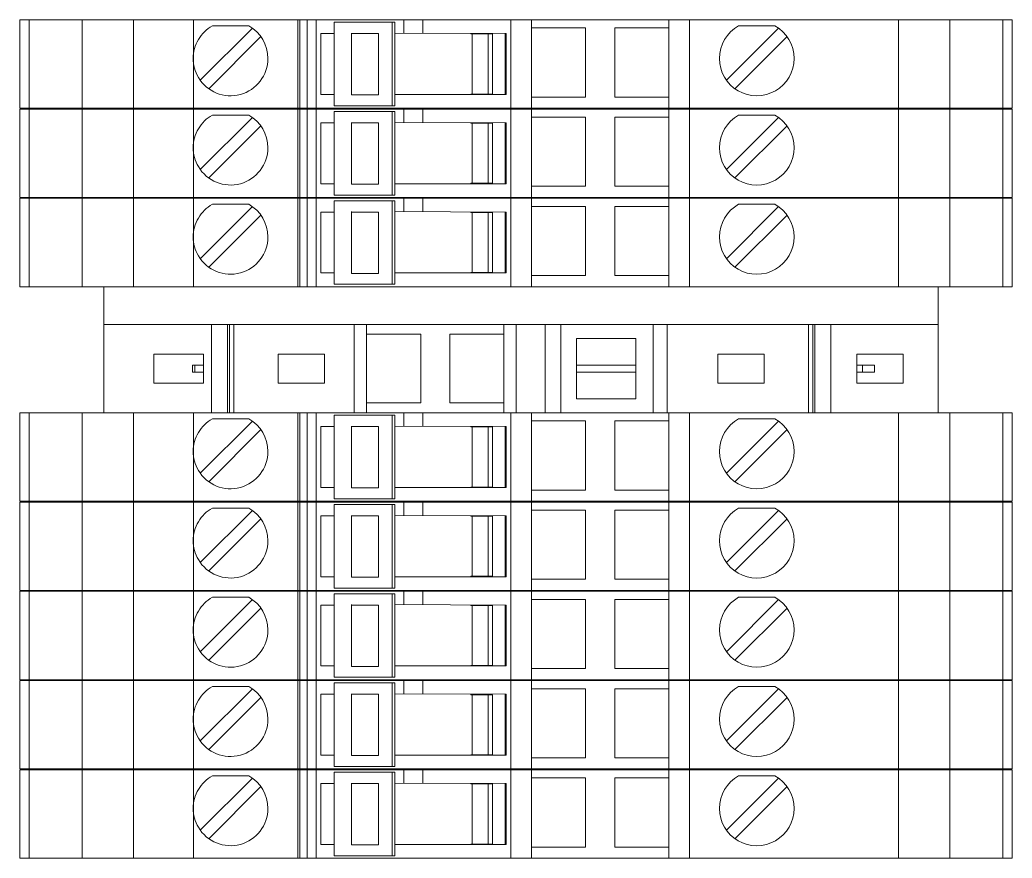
# Model space of a CAD drawing. Header units: millimetres. Extents: x 4962 to 7449, y 754 to 2938.
# Drawn here: x 5661.2 to 5719, y 2240.7 to 2289.5 of the extents above; entities that cross this region are included whole.
import ezdxf

# ---------------------------------------------------------------- set-up
doc = ezdxf.new("R2010")
doc.units = ezdxf.units.MM
doc.layers.add('000-PI-Oprema', color=30, linetype='Continuous', lineweight=5)

msp = doc.modelspace()

# ---------------------------------------------------------------- linework, layer by layer
at = {"color": 0, "linetype": 'ByBlock', "lineweight": 0, "ltscale": 0.25}
msp.add_lwpolyline([(5666.096, 2273.969), (5666.096, 2266.619), (5714.696, 2266.619), (5714.696, 2273.969), (5666.096, 2273.969)], dxfattribs=at)
at = {"layer": '000-PI-Oprema', "color": 0, "linetype": 'ByBlock', "lineweight": 0}
for p, q in [((5661.196, 2284.369), (5661.196, 2289.519)), ((5683.571, 2289.519), (5661.196, 2289.519)), ((5661.744, 2289.519), (5661.744, 2284.369)), ((5664.821, 2284.369), (5664.821, 2289.519)), ((5667.821, 2284.369), (5667.821, 2289.519)), ((5671.321, 2284.369), (5671.321, 2289.519)), ((5677.396, 2284.369), (5677.396, 2289.519)), ((5677.496, 2289.519), (5677.496, 2289.519)), ((5677.496, 2289.519), (5677.496, 2284.369)), ((5677.924, 2289.519), (5677.924, 2284.369)), ((5678.466, 2284.369), (5678.466, 2289.519)), ((5680.146, 2289.519), (5680.146, 2289.519)), ((5683.571, 2289.519), (5683.571, 2289.519)), ((5683.571, 2289.519), (5683.576, 2289.519)), ((5683.571, 2288.742), (5683.571, 2289.519)), ((5683.576, 2289.519), (5684.671, 2289.519)), ((5684.671, 2289.519), (5684.668, 2288.738)), ((5684.671, 2289.519), (5684.671, 2289.519)), ((5689.796, 2289.519), (5684.671, 2289.519)), ((5685.196, 2289.519), (5685.196, 2289.519)), ((5690.996, 2289.519), (5689.796, 2289.519)), ((5689.796, 2289.519), (5689.796, 2284.369)), ((5690.996, 2289.519), (5690.996, 2289.519)), ((5690.996, 2289.519), (5698.996, 2289.519)), ((5690.996, 2289.519), (5690.996, 2284.369)), ((5698.996, 2289.519), (5698.996, 2289.519)), ((5700.196, 2289.519), (5698.996, 2289.519)), ((5698.996, 2284.369), (5698.996, 2289.519)), ((5718.996, 2289.519), (5700.196, 2289.519)), ((5700.196, 2284.369), (5700.196, 2289.519)), ((5712.373, 2284.369), (5712.373, 2289.519)), ((5715.373, 2284.369), (5715.373, 2289.519)), ((5718.449, 2289.519), (5718.449, 2284.369)), ((5718.996, 2284.369), (5718.996, 2289.519)), ((5674.742, 2289.034), (5671.706, 2285.999)), ((5672.413, 2289.169), (5672.413, 2289.169)), ((5674.53, 2289.169), (5672.413, 2289.169)), ((5674.53, 2289.169), (5674.53, 2289.169)), ((5674.742, 2289.034), (5674.742, 2289.034)), ((5682.88, 2289.379), (5679.509, 2289.379)), ((5679.509, 2284.509), (5679.509, 2289.379)), ((5679.509, 2289.379), (5679.509, 2289.379)), ((5683.038, 2289.379), (5682.88, 2289.379)), ((5682.88, 2289.379), (5682.88, 2284.509)), ((5683.038, 2289.379), (5683.038, 2288.694)), ((5690.996, 2289.044), (5690.996, 2289.044)), ((5690.996, 2289.044), (5694.146, 2289.044)), ((5694.146, 2289.044), (5694.146, 2285.019)), ((5694.146, 2289.044), (5694.146, 2289.044)), ((5695.846, 2285.019), (5695.846, 2289.044)), ((5695.846, 2289.044), (5695.846, 2289.044)), ((5695.846, 2289.044), (5698.996, 2289.044)), ((5698.996, 2289.044), (5698.996, 2289.044)), ((5705.392, 2289.034), (5702.356, 2285.999)), ((5703.063, 2289.169), (5705.18, 2289.169)), ((5703.063, 2289.169), (5703.063, 2289.169)), ((5705.18, 2289.169), (5705.18, 2289.169)), ((5672.201, 2285.504), (5675.237, 2288.539)), ((5675.237, 2288.539), (5675.237, 2288.539)), ((5677.396, 2285.969), (5677.396, 2288.569)), ((5677.396, 2288.569), (5677.396, 2288.569)), ((5679.509, 2288.719), (5678.721, 2288.719)), ((5678.721, 2288.719), (5678.721, 2288.719)), ((5678.721, 2285.169), (5678.721, 2288.719)), ((5680.516, 2285.144), (5680.516, 2288.744)), ((5682.083, 2288.719), (5680.516, 2288.719)), ((5682.083, 2288.719), (5682.083, 2285.194)), ((5689.521, 2288.719), (5683.038, 2288.744)), ((5683.038, 2288.694), (5683.038, 2285.194)), ((5687.471, 2288.719), (5687.471, 2288.694)), ((5688.471, 2288.694), (5687.471, 2288.694)), ((5687.535, 2285.194), (5687.535, 2288.694)), ((5688.471, 2285.169), (5688.471, 2288.719)), ((5688.721, 2288.694), (5688.471, 2288.694)), ((5688.721, 2288.694), (5688.721, 2288.694)), ((5688.721, 2285.194), (5688.721, 2288.694)), ((5689.471, 2288.719), (5689.471, 2285.169)), ((5689.521, 2288.719), (5689.521, 2288.719)), ((5689.521, 2285.169), (5689.521, 2288.719)), ((5700.196, 2288.569), (5700.196, 2285.969)), ((5700.196, 2288.569), (5700.196, 2288.569)), ((5702.851, 2285.504), (5705.887, 2288.539)), ((5671.706, 2285.999), (5671.706, 2285.999)), ((5672.201, 2285.504), (5672.201, 2285.504)), ((5677.396, 2285.969), (5677.396, 2285.969)), ((5700.196, 2285.969), (5700.196, 2285.969)), ((5679.509, 2285.169), (5678.721, 2285.169)), ((5678.721, 2285.169), (5678.721, 2285.169)), ((5680.516, 2285.144), (5681.925, 2285.144)), ((5681.925, 2285.144), (5682.083, 2285.144)), ((5682.083, 2285.194), (5682.083, 2285.144)), ((5683.038, 2284.509), (5683.038, 2285.194)), ((5689.521, 2285.169), (5683.038, 2285.169)), ((5688.471, 2285.194), (5687.471, 2285.194)), ((5687.471, 2285.194), (5687.471, 2285.169)), ((5688.721, 2285.194), (5688.471, 2285.194)), ((5688.721, 2285.194), (5688.721, 2285.194)), ((5689.521, 2285.169), (5689.521, 2285.169)), ((5690.996, 2285.019), (5690.996, 2285.019)), ((5694.146, 2285.019), (5690.996, 2285.019)), ((5694.146, 2285.019), (5694.146, 2285.019)), ((5698.996, 2285.019), (5695.846, 2285.019)), ((5695.846, 2285.019), (5695.846, 2285.019)), ((5698.996, 2285.019), (5698.996, 2285.019)), ((5661.196, 2284.369), (5671.596, 2284.369)), ((5661.196, 2279.169), (5661.196, 2284.319)), ((5683.571, 2284.319), (5661.196, 2284.319)), ((5661.744, 2284.319), (5661.744, 2279.169)), ((5664.821, 2279.169), (5664.821, 2284.319)), ((5667.821, 2279.169), (5667.821, 2284.319)), ((5671.321, 2279.169), (5671.321, 2284.319)), ((5689.796, 2284.369), (5671.596, 2284.369)), ((5677.396, 2279.169), (5677.396, 2284.319)), ((5677.496, 2284.369), (5677.496, 2284.369)), ((5677.496, 2284.319), (5677.496, 2284.319)), ((5677.496, 2284.319), (5677.496, 2279.169)), ((5677.924, 2284.319), (5677.924, 2279.169)), ((5678.466, 2279.169), (5678.466, 2284.319)), ((5682.88, 2284.509), (5679.509, 2284.509)), ((5679.509, 2284.509), (5679.509, 2284.509)), ((5680.146, 2284.369), (5680.146, 2284.369)), ((5680.146, 2284.319), (5680.146, 2284.319)), ((5683.038, 2284.509), (5682.88, 2284.509)), ((5683.571, 2284.319), (5683.571, 2284.319)), ((5683.571, 2284.319), (5683.576, 2284.319)), ((5683.571, 2283.542), (5683.571, 2284.319)), ((5683.576, 2284.319), (5684.671, 2284.319)), ((5684.671, 2284.319), (5684.668, 2283.538)), ((5684.671, 2284.319), (5684.671, 2284.319)), ((5689.796, 2284.319), (5684.671, 2284.319)), ((5685.196, 2284.369), (5685.196, 2284.369)), ((5685.196, 2284.319), (5685.196, 2284.319)), ((5690.996, 2284.369), (5689.796, 2284.369)), ((5690.996, 2284.319), (5689.796, 2284.319)), ((5689.796, 2284.319), (5689.796, 2279.169)), ((5690.996, 2284.369), (5698.996, 2284.369)), ((5690.996, 2284.369), (5690.996, 2284.369)), ((5690.996, 2284.319), (5690.996, 2284.319)), ((5690.996, 2284.319), (5698.996, 2284.319)), ((5690.996, 2284.319), (5690.996, 2279.169)), ((5700.196, 2284.369), (5698.996, 2284.369)), ((5698.996, 2284.369), (5698.996, 2284.369)), ((5698.996, 2284.319), (5698.996, 2284.319)), ((5700.196, 2284.319), (5698.996, 2284.319)), ((5698.996, 2279.169), (5698.996, 2284.319)), ((5718.996, 2284.369), (5700.196, 2284.369)), ((5718.996, 2284.319), (5700.196, 2284.319)), ((5700.196, 2279.169), (5700.196, 2284.319)), ((5712.373, 2279.169), (5712.373, 2284.319)), ((5715.373, 2279.169), (5715.373, 2284.319)), ((5718.996, 2284.369), (5718.314, 2284.369)), ((5718.449, 2284.319), (5718.449, 2279.169)), ((5718.996, 2279.169), (5718.996, 2284.319)), ((5674.742, 2283.834), (5671.706, 2280.799)), ((5672.413, 2283.969), (5672.413, 2283.969)), ((5674.53, 2283.969), (5672.413, 2283.969)), ((5674.53, 2283.969), (5674.53, 2283.969)), ((5674.742, 2283.834), (5674.742, 2283.834)), ((5682.88, 2284.179), (5679.509, 2284.179)), ((5679.509, 2279.309), (5679.509, 2284.179)), ((5679.509, 2284.179), (5679.509, 2284.179)), ((5683.038, 2284.179), (5682.88, 2284.179)), ((5682.88, 2284.179), (5682.88, 2279.309)), ((5683.038, 2284.179), (5683.038, 2283.494)), ((5690.996, 2283.844), (5690.996, 2283.844)), ((5690.996, 2283.844), (5694.146, 2283.844)), ((5694.146, 2283.844), (5694.146, 2279.819)), ((5694.146, 2283.844), (5694.146, 2283.844)), ((5695.846, 2279.819), (5695.846, 2283.844)), ((5695.846, 2283.844), (5695.846, 2283.844)), ((5695.846, 2283.844), (5698.996, 2283.844)), ((5698.996, 2283.844), (5698.996, 2283.844)), ((5705.392, 2283.834), (5702.356, 2280.799)), ((5703.063, 2283.969), (5705.18, 2283.969)), ((5703.063, 2283.969), (5703.063, 2283.969)), ((5705.18, 2283.969), (5705.18, 2283.969)), ((5672.201, 2280.304), (5675.237, 2283.339)), ((5675.237, 2283.339), (5675.237, 2283.339)), ((5677.396, 2280.769), (5677.396, 2283.369)), ((5677.396, 2283.369), (5677.396, 2283.369)), ((5679.509, 2283.519), (5678.721, 2283.519)), ((5678.721, 2283.519), (5678.721, 2283.519)), ((5678.721, 2279.969), (5678.721, 2283.519)), ((5680.516, 2279.944), (5680.516, 2283.544)), ((5682.083, 2283.519), (5680.516, 2283.519)), ((5682.083, 2283.519), (5682.083, 2279.994)), ((5689.521, 2283.519), (5683.038, 2283.544)), ((5683.038, 2283.494), (5683.038, 2279.994)), ((5687.471, 2283.519), (5687.471, 2283.494)), ((5688.471, 2283.494), (5687.471, 2283.494)), ((5687.535, 2279.994), (5687.535, 2283.494)), ((5688.471, 2279.969), (5688.471, 2283.519)), ((5688.721, 2283.494), (5688.471, 2283.494)), ((5688.721, 2283.494), (5688.721, 2283.494)), ((5688.721, 2279.994), (5688.721, 2283.494)), ((5689.471, 2283.519), (5689.471, 2279.969)), ((5689.521, 2283.519), (5689.521, 2283.519)), ((5689.521, 2279.969), (5689.521, 2283.519)), ((5700.196, 2283.369), (5700.196, 2280.769)), ((5700.196, 2283.369), (5700.196, 2283.369)), ((5702.851, 2280.304), (5705.887, 2283.339)), ((5671.706, 2280.799), (5671.706, 2280.799)), ((5672.201, 2280.304), (5672.201, 2280.304)), ((5677.396, 2280.769), (5677.396, 2280.769)), ((5700.196, 2280.769), (5700.196, 2280.769)), ((5679.509, 2279.969), (5678.721, 2279.969)), ((5678.721, 2279.969), (5678.721, 2279.969)), ((5680.516, 2279.944), (5681.925, 2279.944)), ((5681.925, 2279.944), (5682.083, 2279.944)), ((5682.083, 2279.994), (5682.083, 2279.944)), ((5683.038, 2279.309), (5683.038, 2279.994)), ((5689.521, 2279.969), (5683.038, 2279.969)), ((5688.471, 2279.994), (5687.471, 2279.994)), ((5687.471, 2279.994), (5687.471, 2279.969)), ((5688.721, 2279.994), (5688.471, 2279.994)), ((5688.721, 2279.994), (5688.721, 2279.994)), ((5689.521, 2279.969), (5689.521, 2279.969)), ((5690.996, 2279.819), (5690.996, 2279.819)), ((5694.146, 2279.819), (5690.996, 2279.819)), ((5694.146, 2279.819), (5694.146, 2279.819)), ((5698.996, 2279.819), (5695.846, 2279.819)), ((5695.846, 2279.819), (5695.846, 2279.819)), ((5698.996, 2279.819), (5698.996, 2279.819)), ((5661.196, 2279.169), (5671.596, 2279.169)), ((5661.196, 2273.969), (5661.196, 2279.119)), ((5683.571, 2279.119), (5661.196, 2279.119)), ((5661.744, 2279.119), (5661.744, 2273.969)), ((5664.821, 2273.969), (5664.821, 2279.119)), ((5667.821, 2273.969), (5667.821, 2279.119)), ((5671.321, 2273.969), (5671.321, 2279.119)), ((5689.796, 2279.169), (5671.596, 2279.169)), ((5677.396, 2273.969), (5677.396, 2279.119)), ((5677.496, 2279.169), (5677.496, 2279.169)), ((5677.496, 2279.119), (5677.496, 2279.119)), ((5677.496, 2279.119), (5677.496, 2273.969)), ((5677.924, 2279.119), (5677.924, 2273.969)), ((5678.466, 2273.969), (5678.466, 2279.119)), ((5682.88, 2279.309), (5679.509, 2279.309)), ((5679.509, 2279.309), (5679.509, 2279.309)), ((5680.146, 2279.169), (5680.146, 2279.169)), ((5680.146, 2279.119), (5680.146, 2279.119)), ((5683.038, 2279.309), (5682.88, 2279.309)), ((5683.571, 2279.119), (5683.571, 2279.119)), ((5683.571, 2279.119), (5683.576, 2279.119)), ((5683.571, 2278.342), (5683.571, 2279.119)), ((5683.576, 2279.119), (5684.671, 2279.119)), ((5684.671, 2279.119), (5684.668, 2278.338)), ((5684.671, 2279.119), (5684.671, 2279.119)), ((5689.796, 2279.119), (5684.671, 2279.119)), ((5685.196, 2279.169), (5685.196, 2279.169)), ((5685.196, 2279.119), (5685.196, 2279.119)), ((5690.996, 2279.169), (5689.796, 2279.169)), ((5690.996, 2279.119), (5689.796, 2279.119)), ((5689.796, 2279.119), (5689.796, 2273.969)), ((5690.996, 2279.169), (5698.996, 2279.169)), ((5690.996, 2279.169), (5690.996, 2279.169)), ((5690.996, 2279.119), (5690.996, 2279.119)), ((5690.996, 2279.119), (5698.996, 2279.119)), ((5690.996, 2279.119), (5690.996, 2273.969)), ((5700.196, 2279.169), (5698.996, 2279.169)), ((5698.996, 2279.169), (5698.996, 2279.169)), ((5698.996, 2279.119), (5698.996, 2279.119)), ((5700.196, 2279.119), (5698.996, 2279.119)), ((5698.996, 2273.969), (5698.996, 2279.119)), ((5718.996, 2279.169), (5700.196, 2279.169)), ((5718.996, 2279.119), (5700.196, 2279.119)), ((5700.196, 2273.969), (5700.196, 2279.119)), ((5712.373, 2273.969), (5712.373, 2279.119)), ((5715.373, 2273.969), (5715.373, 2279.119)), ((5718.996, 2279.169), (5718.314, 2279.169)), ((5718.449, 2279.119), (5718.449, 2273.969)), ((5718.996, 2273.969), (5718.996, 2279.119)), ((5674.742, 2278.634), (5671.706, 2275.599)), ((5672.413, 2278.769), (5672.413, 2278.769)), ((5674.53, 2278.769), (5672.413, 2278.769)), ((5674.53, 2278.769), (5674.53, 2278.769)), ((5674.742, 2278.634), (5674.742, 2278.634)), ((5682.88, 2278.979), (5679.509, 2278.979)), ((5679.509, 2274.109), (5679.509, 2278.979)), ((5679.509, 2278.979), (5679.509, 2278.979)), ((5683.038, 2278.979), (5682.88, 2278.979)), ((5682.88, 2278.979), (5682.88, 2274.109)), ((5683.038, 2278.979), (5683.038, 2278.294)), ((5690.996, 2278.644), (5690.996, 2278.644)), ((5690.996, 2278.644), (5694.146, 2278.644)), ((5694.146, 2278.644), (5694.146, 2274.619)), ((5694.146, 2278.644), (5694.146, 2278.644)), ((5695.846, 2274.619), (5695.846, 2278.644)), ((5695.846, 2278.644), (5695.846, 2278.644)), ((5695.846, 2278.644), (5698.996, 2278.644)), ((5698.996, 2278.644), (5698.996, 2278.644)), ((5705.392, 2278.634), (5702.356, 2275.599)), ((5703.063, 2278.769), (5705.18, 2278.769)), ((5703.063, 2278.769), (5703.063, 2278.769)), ((5705.18, 2278.769), (5705.18, 2278.769)), ((5672.201, 2275.104), (5675.237, 2278.139)), ((5675.237, 2278.139), (5675.237, 2278.139)), ((5677.396, 2275.569), (5677.396, 2278.169)), ((5677.396, 2278.169), (5677.396, 2278.169)), ((5679.509, 2278.319), (5678.721, 2278.319)), ((5678.721, 2278.319), (5678.721, 2278.319)), ((5678.721, 2274.769), (5678.721, 2278.319)), ((5680.516, 2274.744), (5680.516, 2278.344)), ((5682.083, 2278.319), (5680.516, 2278.319)), ((5682.083, 2278.319), (5682.083, 2274.794)), ((5689.521, 2278.319), (5683.038, 2278.344)), ((5683.038, 2278.294), (5683.038, 2274.794)), ((5687.471, 2278.319), (5687.471, 2278.294)), ((5688.471, 2278.294), (5687.471, 2278.294)), ((5687.535, 2274.794), (5687.535, 2278.294)), ((5688.471, 2274.769), (5688.471, 2278.319)), ((5688.721, 2278.294), (5688.471, 2278.294)), ((5688.721, 2278.294), (5688.721, 2278.294)), ((5688.721, 2274.794), (5688.721, 2278.294)), ((5689.471, 2278.319), (5689.471, 2274.769)), ((5689.521, 2278.319), (5689.521, 2278.319)), ((5689.521, 2274.769), (5689.521, 2278.319)), ((5700.196, 2278.169), (5700.196, 2275.569)), ((5700.196, 2278.169), (5700.196, 2278.169)), ((5702.851, 2275.104), (5705.887, 2278.139)), ((5671.706, 2275.599), (5671.706, 2275.599)), ((5672.201, 2275.104), (5672.201, 2275.104)), ((5677.396, 2275.569), (5677.396, 2275.569)), ((5700.196, 2275.569), (5700.196, 2275.569)), ((5679.509, 2274.769), (5678.721, 2274.769)), ((5678.721, 2274.769), (5678.721, 2274.769)), ((5680.516, 2274.744), (5681.925, 2274.744)), ((5681.925, 2274.744), (5682.083, 2274.744)), ((5682.083, 2274.794), (5682.083, 2274.744)), ((5683.038, 2274.109), (5683.038, 2274.794)), ((5689.521, 2274.769), (5683.038, 2274.769)), ((5688.471, 2274.794), (5687.471, 2274.794)), ((5687.471, 2274.794), (5687.471, 2274.769)), ((5688.721, 2274.794), (5688.471, 2274.794)), ((5688.721, 2274.794), (5688.721, 2274.794)), ((5689.521, 2274.769), (5689.521, 2274.769)), ((5690.996, 2274.619), (5690.996, 2274.619)), ((5694.146, 2274.619), (5690.996, 2274.619)), ((5694.146, 2274.619), (5694.146, 2274.619)), ((5698.996, 2274.619), (5695.846, 2274.619)), ((5695.846, 2274.619), (5695.846, 2274.619)), ((5698.996, 2274.619), (5698.996, 2274.619)), ((5661.196, 2273.969), (5671.596, 2273.969)), ((5666.096, 2273.969), (5666.096, 2266.619)), ((5714.696, 2273.969), (5666.096, 2273.969)), ((5689.796, 2273.969), (5671.596, 2273.969)), ((5677.496, 2273.969), (5677.496, 2273.969)), ((5682.88, 2274.109), (5679.509, 2274.109)), ((5679.509, 2274.109), (5679.509, 2274.109)), ((5680.146, 2273.969), (5680.146, 2273.969)), ((5683.038, 2274.109), (5682.88, 2274.109)), ((5685.196, 2273.969), (5685.196, 2273.969)), ((5690.996, 2273.969), (5689.796, 2273.969)), ((5690.996, 2273.969), (5698.996, 2273.969)), ((5690.996, 2273.969), (5690.996, 2273.969)), ((5700.196, 2273.969), (5698.996, 2273.969)), ((5698.996, 2273.969), (5698.996, 2273.969)), ((5718.996, 2273.969), (5700.196, 2273.969)), ((5714.696, 2266.619), (5714.696, 2273.969)), ((5718.996, 2273.969), (5718.314, 2273.969)), ((5672.362, 2271.769), (5666.096, 2271.769)), ((5672.362, 2266.619), (5672.362, 2271.769)), ((5673.298, 2271.769), (5672.362, 2271.769)), ((5673.298, 2266.619), (5673.298, 2271.769)), ((5673.399, 2271.769), (5673.298, 2271.769)), ((5673.399, 2271.769), (5673.399, 2266.619)), ((5673.657, 2271.769), (5673.399, 2271.769)), ((5673.657, 2271.769), (5673.657, 2266.619)), ((5680.678, 2271.769), (5673.657, 2271.769)), ((5680.678, 2271.769), (5681.396, 2271.769)), ((5680.678, 2266.619), (5680.678, 2271.769)), ((5681.396, 2271.194), (5681.396, 2271.769)), ((5681.396, 2271.769), (5689.396, 2271.769)), ((5689.396, 2271.769), (5689.396, 2271.194)), ((5689.396, 2271.769), (5690.115, 2271.769)), ((5690.115, 2271.769), (5691.787, 2271.769)), ((5690.115, 2266.619), (5690.115, 2271.769)), ((5692.712, 2271.769), (5691.787, 2271.769)), ((5691.787, 2271.769), (5691.787, 2266.619)), ((5698.086, 2271.769), (5692.712, 2271.769)), ((5692.712, 2271.769), (5692.712, 2266.619)), ((5698.086, 2271.769), (5698.086, 2266.619)), ((5698.906, 2271.769), (5698.086, 2271.769)), ((5698.906, 2266.619), (5698.906, 2271.769)), ((5698.906, 2271.769), (5707.136, 2271.769)), ((5707.136, 2271.769), (5707.136, 2266.619)), ((5707.136, 2271.769), (5707.394, 2271.769)), ((5707.394, 2266.619), (5707.394, 2271.769)), ((5707.394, 2271.769), (5707.494, 2271.769)), ((5708.431, 2271.769), (5707.494, 2271.769)), ((5707.494, 2266.619), (5707.494, 2271.769)), ((5708.431, 2271.769), (5714.696, 2271.769)), ((5708.431, 2266.619), (5708.431, 2271.769)), ((5681.396, 2267.194), (5681.396, 2271.194)), ((5681.396, 2271.194), (5684.546, 2271.194)), ((5684.546, 2271.194), (5684.546, 2267.194)), ((5686.246, 2271.194), (5689.396, 2271.194)), ((5686.246, 2267.194), (5686.246, 2271.194)), ((5689.396, 2271.194), (5689.396, 2267.194)), ((5693.621, 2270.944), (5697.071, 2270.944)), ((5693.621, 2269.394), (5693.621, 2270.944)), ((5697.071, 2270.944), (5697.071, 2269.394)), ((5668.996, 2268.344), (5668.996, 2270.044)), ((5668.996, 2270.044), (5671.896, 2270.044)), ((5671.896, 2270.044), (5671.896, 2269.394)), ((5676.246, 2270.044), (5678.946, 2270.044)), ((5676.246, 2268.344), (5676.246, 2270.044)), ((5678.946, 2270.044), (5678.946, 2268.344)), ((5701.846, 2270.044), (5704.546, 2270.044)), ((5701.846, 2268.344), (5701.846, 2270.044)), ((5704.546, 2270.044), (5704.546, 2268.344)), ((5709.946, 2269.394), (5709.946, 2270.044)), ((5709.946, 2270.044), (5712.646, 2270.044)), ((5712.646, 2270.044), (5712.646, 2268.344)), ((5671.382, 2269.394), (5671.251, 2269.394)), ((5671.251, 2268.994), (5671.251, 2269.394)), ((5671.382, 2269.394), (5671.382, 2268.994)), ((5671.382, 2269.394), (5671.896, 2269.394)), ((5671.896, 2269.394), (5671.896, 2268.994)), ((5693.621, 2269.394), (5697.071, 2269.394)), ((5693.621, 2268.994), (5693.621, 2269.394)), ((5697.071, 2269.394), (5697.071, 2268.994)), ((5709.946, 2268.994), (5709.946, 2269.394)), ((5709.946, 2269.394), (5710.282, 2269.394)), ((5710.282, 2269.394), (5710.282, 2268.994)), ((5710.982, 2269.394), (5710.282, 2269.394)), ((5710.982, 2269.394), (5710.982, 2268.994)), ((5671.382, 2268.994), (5671.251, 2268.994)), ((5671.382, 2268.994), (5671.896, 2268.994)), ((5671.896, 2268.994), (5671.896, 2268.344)), ((5693.621, 2268.994), (5697.071, 2268.994)), ((5693.621, 2267.444), (5693.621, 2268.994)), ((5697.071, 2268.994), (5697.071, 2267.444)), ((5709.946, 2268.994), (5710.282, 2268.994)), ((5709.946, 2268.344), (5709.946, 2268.994)), ((5710.982, 2268.994), (5710.282, 2268.994)), ((5671.896, 2268.344), (5668.996, 2268.344)), ((5678.946, 2268.344), (5676.246, 2268.344)), ((5704.546, 2268.344), (5701.846, 2268.344)), ((5712.646, 2268.344), (5709.946, 2268.344)), ((5684.546, 2267.194), (5681.396, 2267.194)), ((5681.396, 2266.619), (5681.396, 2267.194)), ((5689.396, 2267.194), (5686.246, 2267.194)), ((5689.396, 2267.194), (5689.396, 2266.619)), ((5697.071, 2267.444), (5693.621, 2267.444)), ((5661.196, 2261.469), (5661.196, 2266.619)), ((5683.571, 2266.619), (5661.196, 2266.619)), ((5661.744, 2266.619), (5661.744, 2261.469)), ((5664.821, 2261.469), (5664.821, 2266.619)), ((5667.821, 2261.469), (5667.821, 2266.619)), ((5671.321, 2261.469), (5671.321, 2266.619)), ((5673.298, 2266.619), (5672.362, 2266.619)), ((5673.399, 2266.619), (5673.298, 2266.619)), ((5673.657, 2266.619), (5673.399, 2266.619)), ((5677.396, 2261.469), (5677.396, 2266.619)), ((5677.496, 2266.619), (5677.496, 2266.619)), ((5677.496, 2266.619), (5677.496, 2261.469)), ((5677.924, 2266.619), (5677.924, 2261.469)), ((5678.466, 2261.469), (5678.466, 2266.619)), ((5682.88, 2266.479), (5679.509, 2266.479)), ((5679.509, 2261.609), (5679.509, 2266.479)), ((5679.509, 2266.479), (5679.509, 2266.479)), ((5680.146, 2266.619), (5680.146, 2266.619)), ((5680.678, 2266.619), (5681.396, 2266.619)), ((5683.038, 2266.479), (5682.88, 2266.479)), ((5682.88, 2266.479), (5682.88, 2261.609)), ((5683.038, 2266.479), (5683.038, 2265.794)), ((5683.571, 2266.619), (5683.571, 2266.619)), ((5683.571, 2266.619), (5683.576, 2266.619)), ((5683.571, 2265.842), (5683.571, 2266.619)), ((5683.576, 2266.619), (5684.671, 2266.619)), ((5684.671, 2266.619), (5684.668, 2265.838)), ((5684.671, 2266.619), (5684.671, 2266.619)), ((5689.796, 2266.619), (5684.671, 2266.619)), ((5685.196, 2266.619), (5685.196, 2266.619)), ((5690.996, 2266.619), (5689.796, 2266.619)), ((5689.796, 2266.619), (5689.796, 2261.469)), ((5690.996, 2266.619), (5690.996, 2266.619)), ((5690.996, 2266.619), (5698.996, 2266.619)), ((5690.996, 2266.619), (5690.996, 2261.469)), ((5698.996, 2266.619), (5698.996, 2266.619)), ((5700.196, 2266.619), (5698.996, 2266.619)), ((5698.996, 2261.469), (5698.996, 2266.619)), ((5718.996, 2266.619), (5700.196, 2266.619)), ((5700.196, 2261.469), (5700.196, 2266.619)), ((5712.373, 2261.469), (5712.373, 2266.619)), ((5715.373, 2261.469), (5715.373, 2266.619)), ((5718.449, 2266.619), (5718.449, 2261.469)), ((5718.996, 2261.469), (5718.996, 2266.619)), ((5674.742, 2266.134), (5671.706, 2263.099)), ((5672.413, 2266.269), (5672.413, 2266.269)), ((5674.53, 2266.269), (5672.413, 2266.269)), ((5674.53, 2266.269), (5674.53, 2266.269)), ((5674.742, 2266.134), (5674.742, 2266.134)), ((5679.509, 2265.819), (5678.721, 2265.819)), ((5678.721, 2265.819), (5678.721, 2265.819)), ((5678.721, 2262.269), (5678.721, 2265.819)), ((5680.516, 2262.244), (5680.516, 2265.844)), ((5682.083, 2265.819), (5680.516, 2265.819)), ((5682.083, 2265.819), (5682.083, 2262.294)), ((5689.521, 2265.819), (5683.038, 2265.844)), ((5683.038, 2265.794), (5683.038, 2262.294)), ((5687.471, 2265.819), (5687.471, 2265.794)), ((5688.471, 2265.794), (5687.471, 2265.794)), ((5687.535, 2262.294), (5687.535, 2265.794)), ((5688.471, 2262.269), (5688.471, 2265.819)), ((5688.721, 2265.794), (5688.471, 2265.794)), ((5688.721, 2265.794), (5688.721, 2265.794)), ((5688.721, 2262.294), (5688.721, 2265.794)), ((5689.471, 2265.819), (5689.471, 2262.269)), ((5689.521, 2265.819), (5689.521, 2265.819)), ((5689.521, 2262.269), (5689.521, 2265.819)), ((5690.996, 2266.144), (5690.996, 2266.144)), ((5690.996, 2266.144), (5694.146, 2266.144)), ((5694.146, 2266.144), (5694.146, 2262.119)), ((5694.146, 2266.144), (5694.146, 2266.144)), ((5695.846, 2262.119), (5695.846, 2266.144)), ((5695.846, 2266.144), (5695.846, 2266.144)), ((5695.846, 2266.144), (5698.996, 2266.144)), ((5698.996, 2266.144), (5698.996, 2266.144)), ((5705.392, 2266.134), (5702.356, 2263.099)), ((5703.063, 2266.269), (5705.18, 2266.269)), ((5703.063, 2266.269), (5703.063, 2266.269)), ((5705.18, 2266.269), (5705.18, 2266.269)), ((5672.201, 2262.604), (5675.237, 2265.639)), ((5675.237, 2265.639), (5675.237, 2265.639)), ((5677.396, 2263.069), (5677.396, 2265.669)), ((5677.396, 2265.669), (5677.396, 2265.669)), ((5700.196, 2265.669), (5700.196, 2263.069)), ((5700.196, 2265.669), (5700.196, 2265.669)), ((5702.851, 2262.604), (5705.887, 2265.639)), ((5671.706, 2263.099), (5671.706, 2263.099)), ((5677.396, 2263.069), (5677.396, 2263.069)), ((5700.196, 2263.069), (5700.196, 2263.069)), ((5672.201, 2262.604), (5672.201, 2262.604)), ((5682.083, 2262.294), (5682.083, 2262.244)), ((5683.038, 2261.609), (5683.038, 2262.294)), ((5688.471, 2262.294), (5687.471, 2262.294)), ((5687.471, 2262.294), (5687.471, 2262.269)), ((5688.721, 2262.294), (5688.471, 2262.294)), ((5688.721, 2262.294), (5688.721, 2262.294)), ((5679.509, 2262.269), (5678.721, 2262.269)), ((5678.721, 2262.269), (5678.721, 2262.269)), ((5680.516, 2262.244), (5681.925, 2262.244)), ((5681.925, 2262.244), (5682.083, 2262.244)), ((5689.521, 2262.269), (5683.038, 2262.269)), ((5689.521, 2262.269), (5689.521, 2262.269)), ((5690.996, 2262.119), (5690.996, 2262.119)), ((5694.146, 2262.119), (5690.996, 2262.119)), ((5694.146, 2262.119), (5694.146, 2262.119)), ((5698.996, 2262.119), (5695.846, 2262.119)), ((5695.846, 2262.119), (5695.846, 2262.119)), ((5698.996, 2262.119), (5698.996, 2262.119)), ((5661.196, 2261.469), (5671.596, 2261.469)), ((5661.196, 2256.269), (5661.196, 2261.419)), ((5683.571, 2261.419), (5661.196, 2261.419)), ((5661.744, 2261.419), (5661.744, 2256.269)), ((5664.821, 2256.269), (5664.821, 2261.419)), ((5667.821, 2256.269), (5667.821, 2261.419)), ((5671.321, 2256.269), (5671.321, 2261.419)), ((5689.796, 2261.469), (5671.596, 2261.469)), ((5677.396, 2256.269), (5677.396, 2261.419)), ((5677.496, 2261.469), (5677.496, 2261.469)), ((5677.496, 2261.419), (5677.496, 2261.419)), ((5677.496, 2261.419), (5677.496, 2256.269)), ((5677.924, 2261.419), (5677.924, 2256.269)), ((5678.466, 2256.269), (5678.466, 2261.419)), ((5682.88, 2261.609), (5679.509, 2261.609)), ((5679.509, 2261.609), (5679.509, 2261.609)), ((5682.88, 2261.279), (5679.509, 2261.279)), ((5679.509, 2256.409), (5679.509, 2261.279)), ((5679.509, 2261.279), (5679.509, 2261.279)), ((5680.146, 2261.469), (5680.146, 2261.469)), ((5680.146, 2261.419), (5680.146, 2261.419)), ((5683.038, 2261.609), (5682.88, 2261.609)), ((5683.038, 2261.279), (5682.88, 2261.279)), ((5682.88, 2261.279), (5682.88, 2256.409)), ((5683.038, 2261.279), (5683.038, 2260.594)), ((5683.571, 2261.419), (5683.571, 2261.419)), ((5683.571, 2261.419), (5683.576, 2261.419)), ((5683.571, 2260.642), (5683.571, 2261.419)), ((5683.576, 2261.419), (5684.671, 2261.419)), ((5684.671, 2261.419), (5684.668, 2260.638)), ((5684.671, 2261.419), (5684.671, 2261.419)), ((5689.796, 2261.419), (5684.671, 2261.419)), ((5685.196, 2261.469), (5685.196, 2261.469)), ((5685.196, 2261.419), (5685.196, 2261.419)), ((5690.996, 2261.469), (5689.796, 2261.469)), ((5690.996, 2261.419), (5689.796, 2261.419)), ((5689.796, 2261.419), (5689.796, 2256.269)), ((5690.996, 2261.469), (5698.996, 2261.469)), ((5690.996, 2261.469), (5690.996, 2261.469)), ((5690.996, 2261.419), (5690.996, 2261.419)), ((5690.996, 2261.419), (5698.996, 2261.419)), ((5690.996, 2261.419), (5690.996, 2256.269)), ((5700.196, 2261.469), (5698.996, 2261.469)), ((5698.996, 2261.469), (5698.996, 2261.469)), ((5698.996, 2261.419), (5698.996, 2261.419)), ((5700.196, 2261.419), (5698.996, 2261.419)), ((5698.996, 2256.269), (5698.996, 2261.419)), ((5718.996, 2261.469), (5700.196, 2261.469)), ((5718.996, 2261.419), (5700.196, 2261.419)), ((5700.196, 2256.269), (5700.196, 2261.419)), ((5712.373, 2256.269), (5712.373, 2261.419)), ((5715.373, 2256.269), (5715.373, 2261.419)), ((5718.996, 2261.469), (5718.314, 2261.469)), ((5718.449, 2261.419), (5718.449, 2256.269)), ((5718.996, 2256.269), (5718.996, 2261.419)), ((5674.742, 2260.934), (5671.706, 2257.899)), ((5672.413, 2261.069), (5672.413, 2261.069)), ((5674.53, 2261.069), (5672.413, 2261.069)), ((5674.53, 2261.069), (5674.53, 2261.069)), ((5674.742, 2260.934), (5674.742, 2260.934)), ((5679.509, 2260.619), (5678.721, 2260.619)), ((5678.721, 2260.619), (5678.721, 2260.619)), ((5678.721, 2257.069), (5678.721, 2260.619)), ((5680.516, 2257.044), (5680.516, 2260.644)), ((5682.083, 2260.619), (5680.516, 2260.619)), ((5682.083, 2260.619), (5682.083, 2257.094)), ((5689.521, 2260.619), (5683.038, 2260.644)), ((5683.038, 2260.594), (5683.038, 2257.094)), ((5687.471, 2260.619), (5687.471, 2260.594)), ((5688.471, 2260.594), (5687.471, 2260.594)), ((5687.535, 2257.094), (5687.535, 2260.594)), ((5688.471, 2257.069), (5688.471, 2260.619)), ((5688.721, 2260.594), (5688.471, 2260.594)), ((5688.721, 2260.594), (5688.721, 2260.594)), ((5688.721, 2257.094), (5688.721, 2260.594)), ((5689.471, 2260.619), (5689.471, 2257.069)), ((5689.521, 2260.619), (5689.521, 2260.619)), ((5689.521, 2257.069), (5689.521, 2260.619)), ((5690.996, 2260.944), (5690.996, 2260.944)), ((5690.996, 2260.944), (5694.146, 2260.944)), ((5694.146, 2260.944), (5694.146, 2256.919)), ((5694.146, 2260.944), (5694.146, 2260.944)), ((5695.846, 2256.919), (5695.846, 2260.944)), ((5695.846, 2260.944), (5695.846, 2260.944)), ((5695.846, 2260.944), (5698.996, 2260.944)), ((5698.996, 2260.944), (5698.996, 2260.944)), ((5705.392, 2260.934), (5702.356, 2257.899)), ((5703.063, 2261.069), (5705.18, 2261.069)), ((5703.063, 2261.069), (5703.063, 2261.069)), ((5705.18, 2261.069), (5705.18, 2261.069)), ((5672.201, 2257.404), (5675.237, 2260.439)), ((5675.237, 2260.439), (5675.237, 2260.439)), ((5677.396, 2257.869), (5677.396, 2260.469)), ((5677.396, 2260.469), (5677.396, 2260.469)), ((5700.196, 2260.469), (5700.196, 2257.869)), ((5700.196, 2260.469), (5700.196, 2260.469)), ((5702.851, 2257.404), (5705.887, 2260.439)), ((5671.706, 2257.899), (5671.706, 2257.899)), ((5677.396, 2257.869), (5677.396, 2257.869)), ((5700.196, 2257.869), (5700.196, 2257.869)), ((5672.201, 2257.404), (5672.201, 2257.404)), ((5682.083, 2257.094), (5682.083, 2257.044)), ((5683.038, 2256.409), (5683.038, 2257.094)), ((5688.471, 2257.094), (5687.471, 2257.094)), ((5687.471, 2257.094), (5687.471, 2257.069)), ((5688.721, 2257.094), (5688.471, 2257.094)), ((5688.721, 2257.094), (5688.721, 2257.094)), ((5679.509, 2257.069), (5678.721, 2257.069)), ((5678.721, 2257.069), (5678.721, 2257.069)), ((5680.516, 2257.044), (5681.925, 2257.044)), ((5681.925, 2257.044), (5682.083, 2257.044)), ((5689.521, 2257.069), (5683.038, 2257.069)), ((5689.521, 2257.069), (5689.521, 2257.069)), ((5690.996, 2256.919), (5690.996, 2256.919)), ((5694.146, 2256.919), (5690.996, 2256.919)), ((5694.146, 2256.919), (5694.146, 2256.919)), ((5698.996, 2256.919), (5695.846, 2256.919)), ((5695.846, 2256.919), (5695.846, 2256.919)), ((5698.996, 2256.919), (5698.996, 2256.919)), ((5661.196, 2256.269), (5671.596, 2256.269)), ((5661.196, 2251.069), (5661.196, 2256.219)), ((5683.571, 2256.219), (5661.196, 2256.219)), ((5661.744, 2256.219), (5661.744, 2251.069)), ((5664.821, 2251.069), (5664.821, 2256.219)), ((5667.821, 2251.069), (5667.821, 2256.219)), ((5671.321, 2251.069), (5671.321, 2256.219)), ((5689.796, 2256.269), (5671.596, 2256.269)), ((5677.396, 2251.069), (5677.396, 2256.219)), ((5677.496, 2256.269), (5677.496, 2256.269)), ((5677.496, 2256.219), (5677.496, 2256.219)), ((5677.496, 2256.219), (5677.496, 2251.069)), ((5677.924, 2256.219), (5677.924, 2251.069)), ((5678.466, 2251.069), (5678.466, 2256.219)), ((5682.88, 2256.409), (5679.509, 2256.409)), ((5679.509, 2256.409), (5679.509, 2256.409)), ((5682.88, 2256.079), (5679.509, 2256.079)), ((5679.509, 2251.209), (5679.509, 2256.079)), ((5679.509, 2256.079), (5679.509, 2256.079)), ((5680.146, 2256.269), (5680.146, 2256.269)), ((5680.146, 2256.219), (5680.146, 2256.219)), ((5683.038, 2256.409), (5682.88, 2256.409)), ((5683.038, 2256.079), (5682.88, 2256.079)), ((5682.88, 2256.079), (5682.88, 2251.209)), ((5683.038, 2256.079), (5683.038, 2255.394)), ((5683.571, 2256.219), (5683.571, 2256.219)), ((5683.571, 2256.219), (5683.576, 2256.219)), ((5683.571, 2255.442), (5683.571, 2256.219)), ((5683.576, 2256.219), (5684.671, 2256.219)), ((5684.671, 2256.219), (5684.668, 2255.438)), ((5684.671, 2256.219), (5684.671, 2256.219)), ((5689.796, 2256.219), (5684.671, 2256.219)), ((5685.196, 2256.269), (5685.196, 2256.269)), ((5685.196, 2256.219), (5685.196, 2256.219)), ((5690.996, 2256.269), (5689.796, 2256.269)), ((5690.996, 2256.219), (5689.796, 2256.219)), ((5689.796, 2256.219), (5689.796, 2251.069)), ((5690.996, 2256.269), (5698.996, 2256.269)), ((5690.996, 2256.269), (5690.996, 2256.269)), ((5690.996, 2256.219), (5690.996, 2256.219)), ((5690.996, 2256.219), (5698.996, 2256.219)), ((5690.996, 2256.219), (5690.996, 2251.069)), ((5700.196, 2256.269), (5698.996, 2256.269)), ((5698.996, 2256.269), (5698.996, 2256.269)), ((5698.996, 2256.219), (5698.996, 2256.219)), ((5700.196, 2256.219), (5698.996, 2256.219)), ((5698.996, 2251.069), (5698.996, 2256.219)), ((5718.996, 2256.269), (5700.196, 2256.269)), ((5718.996, 2256.219), (5700.196, 2256.219)), ((5700.196, 2251.069), (5700.196, 2256.219)), ((5712.373, 2251.069), (5712.373, 2256.219)), ((5715.373, 2251.069), (5715.373, 2256.219)), ((5718.996, 2256.269), (5718.314, 2256.269)), ((5718.449, 2256.219), (5718.449, 2251.069)), ((5718.996, 2251.069), (5718.996, 2256.219)), ((5674.742, 2255.734), (5671.706, 2252.699)), ((5672.413, 2255.869), (5672.413, 2255.869)), ((5674.53, 2255.869), (5672.413, 2255.869)), ((5674.53, 2255.869), (5674.53, 2255.869)), ((5674.742, 2255.734), (5674.742, 2255.734)), ((5679.509, 2255.419), (5678.721, 2255.419)), ((5678.721, 2255.419), (5678.721, 2255.419)), ((5678.721, 2251.869), (5678.721, 2255.419)), ((5680.516, 2251.844), (5680.516, 2255.444)), ((5682.083, 2255.419), (5680.516, 2255.419)), ((5682.083, 2255.419), (5682.083, 2251.894)), ((5689.521, 2255.419), (5683.038, 2255.444)), ((5683.038, 2255.394), (5683.038, 2251.894)), ((5687.471, 2255.419), (5687.471, 2255.394)), ((5688.471, 2255.394), (5687.471, 2255.394)), ((5687.535, 2251.894), (5687.535, 2255.394)), ((5688.471, 2251.869), (5688.471, 2255.419)), ((5688.721, 2255.394), (5688.471, 2255.394)), ((5688.721, 2255.394), (5688.721, 2255.394)), ((5688.721, 2251.894), (5688.721, 2255.394)), ((5689.471, 2255.419), (5689.471, 2251.869)), ((5689.521, 2255.419), (5689.521, 2255.419)), ((5689.521, 2251.869), (5689.521, 2255.419)), ((5690.996, 2255.744), (5690.996, 2255.744)), ((5690.996, 2255.744), (5694.146, 2255.744)), ((5694.146, 2255.744), (5694.146, 2251.719)), ((5694.146, 2255.744), (5694.146, 2255.744)), ((5695.846, 2251.719), (5695.846, 2255.744)), ((5695.846, 2255.744), (5695.846, 2255.744)), ((5695.846, 2255.744), (5698.996, 2255.744)), ((5698.996, 2255.744), (5698.996, 2255.744)), ((5705.392, 2255.734), (5702.356, 2252.699)), ((5703.063, 2255.869), (5705.18, 2255.869)), ((5703.063, 2255.869), (5703.063, 2255.869)), ((5705.18, 2255.869), (5705.18, 2255.869)), ((5672.201, 2252.204), (5675.237, 2255.239)), ((5675.237, 2255.239), (5675.237, 2255.239)), ((5677.396, 2252.669), (5677.396, 2255.269)), ((5677.396, 2255.269), (5677.396, 2255.269)), ((5700.196, 2255.269), (5700.196, 2252.669)), ((5700.196, 2255.269), (5700.196, 2255.269)), ((5702.851, 2252.204), (5705.887, 2255.239)), ((5671.706, 2252.699), (5671.706, 2252.699)), ((5677.396, 2252.669), (5677.396, 2252.669)), ((5700.196, 2252.669), (5700.196, 2252.669)), ((5672.201, 2252.204), (5672.201, 2252.204)), ((5682.083, 2251.894), (5682.083, 2251.844)), ((5683.038, 2251.209), (5683.038, 2251.894)), ((5688.471, 2251.894), (5687.471, 2251.894)), ((5687.471, 2251.894), (5687.471, 2251.869)), ((5688.721, 2251.894), (5688.471, 2251.894)), ((5688.721, 2251.894), (5688.721, 2251.894)), ((5679.509, 2251.869), (5678.721, 2251.869)), ((5678.721, 2251.869), (5678.721, 2251.869)), ((5680.516, 2251.844), (5681.925, 2251.844)), ((5681.925, 2251.844), (5682.083, 2251.844)), ((5689.521, 2251.869), (5683.038, 2251.869)), ((5689.521, 2251.869), (5689.521, 2251.869)), ((5690.996, 2251.719), (5690.996, 2251.719)), ((5694.146, 2251.719), (5690.996, 2251.719)), ((5694.146, 2251.719), (5694.146, 2251.719)), ((5698.996, 2251.719), (5695.846, 2251.719)), ((5695.846, 2251.719), (5695.846, 2251.719)), ((5698.996, 2251.719), (5698.996, 2251.719)), ((5661.196, 2251.069), (5671.596, 2251.069)), ((5661.196, 2245.869), (5661.196, 2251.019)), ((5683.571, 2251.019), (5661.196, 2251.019)), ((5661.744, 2251.019), (5661.744, 2245.869)), ((5664.821, 2245.869), (5664.821, 2251.019)), ((5667.821, 2245.869), (5667.821, 2251.019)), ((5671.321, 2245.869), (5671.321, 2251.019)), ((5689.796, 2251.069), (5671.596, 2251.069)), ((5677.396, 2245.869), (5677.396, 2251.019)), ((5677.496, 2251.069), (5677.496, 2251.069)), ((5677.496, 2251.019), (5677.496, 2251.019)), ((5677.496, 2251.019), (5677.496, 2245.869)), ((5677.924, 2251.019), (5677.924, 2245.869)), ((5678.466, 2245.869), (5678.466, 2251.019)), ((5682.88, 2251.209), (5679.509, 2251.209)), ((5679.509, 2251.209), (5679.509, 2251.209)), ((5682.88, 2250.879), (5679.509, 2250.879)), ((5679.509, 2246.009), (5679.509, 2250.879)), ((5679.509, 2250.879), (5679.509, 2250.879)), ((5680.146, 2251.069), (5680.146, 2251.069)), ((5680.146, 2251.019), (5680.146, 2251.019)), ((5683.038, 2251.209), (5682.88, 2251.209)), ((5683.038, 2250.879), (5682.88, 2250.879)), ((5682.88, 2250.879), (5682.88, 2246.009)), ((5683.038, 2250.879), (5683.038, 2250.194)), ((5683.571, 2251.019), (5683.571, 2251.019)), ((5683.571, 2251.019), (5683.576, 2251.019)), ((5683.571, 2250.242), (5683.571, 2251.019)), ((5683.576, 2251.019), (5684.671, 2251.019)), ((5684.671, 2251.019), (5684.668, 2250.238)), ((5684.671, 2251.019), (5684.671, 2251.019)), ((5689.796, 2251.019), (5684.671, 2251.019)), ((5685.196, 2251.069), (5685.196, 2251.069)), ((5685.196, 2251.019), (5685.196, 2251.019)), ((5690.996, 2251.069), (5689.796, 2251.069)), ((5690.996, 2251.019), (5689.796, 2251.019)), ((5689.796, 2251.019), (5689.796, 2245.869)), ((5690.996, 2251.069), (5698.996, 2251.069)), ((5690.996, 2251.069), (5690.996, 2251.069)), ((5690.996, 2251.019), (5690.996, 2251.019)), ((5690.996, 2251.019), (5698.996, 2251.019)), ((5690.996, 2251.019), (5690.996, 2245.869)), ((5700.196, 2251.069), (5698.996, 2251.069)), ((5698.996, 2251.069), (5698.996, 2251.069)), ((5698.996, 2251.019), (5698.996, 2251.019)), ((5700.196, 2251.019), (5698.996, 2251.019)), ((5698.996, 2245.869), (5698.996, 2251.019)), ((5718.996, 2251.069), (5700.196, 2251.069)), ((5718.996, 2251.019), (5700.196, 2251.019)), ((5700.196, 2245.869), (5700.196, 2251.019)), ((5712.373, 2245.869), (5712.373, 2251.019)), ((5715.373, 2245.869), (5715.373, 2251.019)), ((5718.996, 2251.069), (5718.314, 2251.069)), ((5718.449, 2251.019), (5718.449, 2245.869)), ((5718.996, 2245.869), (5718.996, 2251.019)), ((5674.742, 2250.534), (5671.706, 2247.499)), ((5672.413, 2250.669), (5672.413, 2250.669)), ((5674.53, 2250.669), (5672.413, 2250.669)), ((5674.53, 2250.669), (5674.53, 2250.669)), ((5674.742, 2250.534), (5674.742, 2250.534)), ((5679.509, 2250.219), (5678.721, 2250.219)), ((5678.721, 2250.219), (5678.721, 2250.219)), ((5678.721, 2246.669), (5678.721, 2250.219)), ((5680.516, 2246.644), (5680.516, 2250.244)), ((5682.083, 2250.219), (5680.516, 2250.219)), ((5682.083, 2250.219), (5682.083, 2246.694)), ((5689.521, 2250.219), (5683.038, 2250.244)), ((5683.038, 2250.194), (5683.038, 2246.694)), ((5687.471, 2250.219), (5687.471, 2250.194)), ((5688.471, 2250.194), (5687.471, 2250.194)), ((5687.535, 2246.694), (5687.535, 2250.194)), ((5688.471, 2246.669), (5688.471, 2250.219)), ((5688.721, 2250.194), (5688.471, 2250.194)), ((5688.721, 2250.194), (5688.721, 2250.194)), ((5688.721, 2246.694), (5688.721, 2250.194)), ((5689.471, 2250.219), (5689.471, 2246.669)), ((5689.521, 2250.219), (5689.521, 2250.219)), ((5689.521, 2246.669), (5689.521, 2250.219)), ((5690.996, 2250.544), (5690.996, 2250.544)), ((5690.996, 2250.544), (5694.146, 2250.544)), ((5694.146, 2250.544), (5694.146, 2246.519)), ((5694.146, 2250.544), (5694.146, 2250.544)), ((5695.846, 2246.519), (5695.846, 2250.544)), ((5695.846, 2250.544), (5695.846, 2250.544)), ((5695.846, 2250.544), (5698.996, 2250.544)), ((5698.996, 2250.544), (5698.996, 2250.544)), ((5705.392, 2250.534), (5702.356, 2247.499)), ((5703.063, 2250.669), (5705.18, 2250.669)), ((5703.063, 2250.669), (5703.063, 2250.669)), ((5705.18, 2250.669), (5705.18, 2250.669)), ((5672.201, 2247.004), (5675.237, 2250.039)), ((5675.237, 2250.039), (5675.237, 2250.039)), ((5677.396, 2247.469), (5677.396, 2250.069)), ((5677.396, 2250.069), (5677.396, 2250.069)), ((5700.196, 2250.069), (5700.196, 2247.469)), ((5700.196, 2250.069), (5700.196, 2250.069)), ((5702.851, 2247.004), (5705.887, 2250.039)), ((5671.706, 2247.499), (5671.706, 2247.499)), ((5677.396, 2247.469), (5677.396, 2247.469)), ((5700.196, 2247.469), (5700.196, 2247.469)), ((5672.201, 2247.004), (5672.201, 2247.004)), ((5682.083, 2246.694), (5682.083, 2246.644)), ((5683.038, 2246.009), (5683.038, 2246.694)), ((5688.471, 2246.694), (5687.471, 2246.694)), ((5687.471, 2246.694), (5687.471, 2246.669)), ((5688.721, 2246.694), (5688.471, 2246.694)), ((5688.721, 2246.694), (5688.721, 2246.694)), ((5679.509, 2246.669), (5678.721, 2246.669)), ((5678.721, 2246.669), (5678.721, 2246.669)), ((5680.516, 2246.644), (5681.925, 2246.644)), ((5681.925, 2246.644), (5682.083, 2246.644)), ((5689.521, 2246.669), (5683.038, 2246.669)), ((5689.521, 2246.669), (5689.521, 2246.669)), ((5690.996, 2246.519), (5690.996, 2246.519)), ((5694.146, 2246.519), (5690.996, 2246.519)), ((5694.146, 2246.519), (5694.146, 2246.519)), ((5698.996, 2246.519), (5695.846, 2246.519)), ((5695.846, 2246.519), (5695.846, 2246.519)), ((5698.996, 2246.519), (5698.996, 2246.519)), ((5661.196, 2245.869), (5671.596, 2245.869)), ((5661.196, 2240.669), (5661.196, 2245.819)), ((5683.571, 2245.819), (5661.196, 2245.819)), ((5661.744, 2245.819), (5661.744, 2240.669)), ((5664.821, 2240.669), (5664.821, 2245.819)), ((5667.821, 2240.669), (5667.821, 2245.819)), ((5671.321, 2240.669), (5671.321, 2245.819)), ((5689.796, 2245.869), (5671.596, 2245.869)), ((5677.396, 2240.669), (5677.396, 2245.819)), ((5677.496, 2245.869), (5677.496, 2245.869)), ((5677.496, 2245.819), (5677.496, 2245.819)), ((5677.496, 2245.819), (5677.496, 2240.669)), ((5677.924, 2245.819), (5677.924, 2240.669)), ((5678.466, 2240.669), (5678.466, 2245.819)), ((5682.88, 2246.009), (5679.509, 2246.009)), ((5679.509, 2246.009), (5679.509, 2246.009)), ((5682.88, 2245.679), (5679.509, 2245.679)), ((5679.509, 2240.809), (5679.509, 2245.679)), ((5679.509, 2245.679), (5679.509, 2245.679)), ((5680.146, 2245.869), (5680.146, 2245.869)), ((5680.146, 2245.819), (5680.146, 2245.819)), ((5683.038, 2246.009), (5682.88, 2246.009)), ((5683.038, 2245.679), (5682.88, 2245.679)), ((5682.88, 2245.679), (5682.88, 2240.809)), ((5683.038, 2245.679), (5683.038, 2244.994)), ((5683.571, 2245.819), (5683.571, 2245.819)), ((5683.571, 2245.819), (5683.576, 2245.819)), ((5683.571, 2245.042), (5683.571, 2245.819)), ((5683.576, 2245.819), (5684.671, 2245.819)), ((5684.671, 2245.819), (5684.668, 2245.038)), ((5684.671, 2245.819), (5684.671, 2245.819)), ((5689.796, 2245.819), (5684.671, 2245.819)), ((5685.196, 2245.869), (5685.196, 2245.869)), ((5685.196, 2245.819), (5685.196, 2245.819)), ((5690.996, 2245.869), (5689.796, 2245.869)), ((5690.996, 2245.819), (5689.796, 2245.819)), ((5689.796, 2245.819), (5689.796, 2240.669)), ((5690.996, 2245.869), (5698.996, 2245.869)), ((5690.996, 2245.869), (5690.996, 2245.869)), ((5690.996, 2245.819), (5690.996, 2245.819)), ((5690.996, 2245.819), (5698.996, 2245.819)), ((5690.996, 2245.819), (5690.996, 2240.669)), ((5700.196, 2245.869), (5698.996, 2245.869)), ((5698.996, 2245.869), (5698.996, 2245.869)), ((5698.996, 2245.819), (5698.996, 2245.819)), ((5700.196, 2245.819), (5698.996, 2245.819)), ((5698.996, 2240.669), (5698.996, 2245.819)), ((5718.996, 2245.869), (5700.196, 2245.869)), ((5718.996, 2245.819), (5700.196, 2245.819)), ((5700.196, 2240.669), (5700.196, 2245.819)), ((5712.373, 2240.669), (5712.373, 2245.819)), ((5715.373, 2240.669), (5715.373, 2245.819)), ((5718.996, 2245.869), (5718.314, 2245.869)), ((5718.449, 2245.819), (5718.449, 2240.669)), ((5718.996, 2240.669), (5718.996, 2245.819)), ((5674.742, 2245.334), (5671.706, 2242.299)), ((5672.413, 2245.469), (5672.413, 2245.469)), ((5674.53, 2245.469), (5672.413, 2245.469)), ((5674.53, 2245.469), (5674.53, 2245.469)), ((5674.742, 2245.334), (5674.742, 2245.334)), ((5679.509, 2245.019), (5678.721, 2245.019)), ((5678.721, 2245.019), (5678.721, 2245.019)), ((5678.721, 2241.469), (5678.721, 2245.019)), ((5680.516, 2241.444), (5680.516, 2245.044)), ((5682.083, 2245.019), (5680.516, 2245.019)), ((5682.083, 2245.019), (5682.083, 2241.494)), ((5689.521, 2245.019), (5683.038, 2245.044)), ((5683.038, 2244.994), (5683.038, 2241.494)), ((5687.471, 2245.019), (5687.471, 2244.994)), ((5688.471, 2244.994), (5687.471, 2244.994)), ((5687.535, 2241.494), (5687.535, 2244.994)), ((5688.471, 2241.469), (5688.471, 2245.019)), ((5688.721, 2244.994), (5688.471, 2244.994)), ((5688.721, 2244.994), (5688.721, 2244.994)), ((5688.721, 2241.494), (5688.721, 2244.994)), ((5689.471, 2245.019), (5689.471, 2241.469)), ((5689.521, 2245.019), (5689.521, 2245.019)), ((5689.521, 2241.469), (5689.521, 2245.019)), ((5690.996, 2245.344), (5690.996, 2245.344)), ((5690.996, 2245.344), (5694.146, 2245.344)), ((5694.146, 2245.344), (5694.146, 2241.319)), ((5694.146, 2245.344), (5694.146, 2245.344)), ((5695.846, 2241.319), (5695.846, 2245.344)), ((5695.846, 2245.344), (5695.846, 2245.344)), ((5695.846, 2245.344), (5698.996, 2245.344)), ((5698.996, 2245.344), (5698.996, 2245.344)), ((5705.392, 2245.334), (5702.356, 2242.299)), ((5703.063, 2245.469), (5705.18, 2245.469)), ((5703.063, 2245.469), (5703.063, 2245.469)), ((5705.18, 2245.469), (5705.18, 2245.469)), ((5672.201, 2241.804), (5675.237, 2244.839)), ((5675.237, 2244.839), (5675.237, 2244.839)), ((5677.396, 2242.269), (5677.396, 2244.869)), ((5677.396, 2244.869), (5677.396, 2244.869)), ((5700.196, 2244.869), (5700.196, 2242.269)), ((5700.196, 2244.869), (5700.196, 2244.869)), ((5702.851, 2241.804), (5705.887, 2244.839)), ((5671.706, 2242.299), (5671.706, 2242.299)), ((5677.396, 2242.269), (5677.396, 2242.269)), ((5700.196, 2242.269), (5700.196, 2242.269)), ((5672.201, 2241.804), (5672.201, 2241.804)), ((5682.083, 2241.494), (5682.083, 2241.444)), ((5683.038, 2240.809), (5683.038, 2241.494)), ((5688.471, 2241.494), (5687.471, 2241.494)), ((5687.471, 2241.494), (5687.471, 2241.469)), ((5688.721, 2241.494), (5688.471, 2241.494)), ((5688.721, 2241.494), (5688.721, 2241.494)), ((5679.509, 2241.469), (5678.721, 2241.469)), ((5678.721, 2241.469), (5678.721, 2241.469)), ((5680.516, 2241.444), (5681.925, 2241.444)), ((5681.925, 2241.444), (5682.083, 2241.444)), ((5689.521, 2241.469), (5683.038, 2241.469)), ((5689.521, 2241.469), (5689.521, 2241.469)), ((5690.996, 2241.319), (5690.996, 2241.319)), ((5694.146, 2241.319), (5690.996, 2241.319)), ((5694.146, 2241.319), (5694.146, 2241.319)), ((5698.996, 2241.319), (5695.846, 2241.319)), ((5695.846, 2241.319), (5695.846, 2241.319)), ((5698.996, 2241.319), (5698.996, 2241.319)), ((5661.196, 2240.669), (5671.596, 2240.669)), ((5689.796, 2240.669), (5671.596, 2240.669)), ((5677.496, 2240.669), (5677.496, 2240.669)), ((5682.88, 2240.809), (5679.509, 2240.809)), ((5679.509, 2240.809), (5679.509, 2240.809)), ((5680.146, 2240.669), (5680.146, 2240.669)), ((5683.038, 2240.809), (5682.88, 2240.809)), ((5685.196, 2240.669), (5685.196, 2240.669)), ((5690.996, 2240.669), (5689.796, 2240.669)), ((5690.996, 2240.669), (5698.996, 2240.669)), ((5690.996, 2240.669), (5690.996, 2240.669)), ((5700.196, 2240.669), (5698.996, 2240.669)), ((5698.996, 2240.669), (5698.996, 2240.669)), ((5718.996, 2240.669), (5700.196, 2240.669)), ((5718.996, 2240.669), (5718.314, 2240.669))]:
    msp.add_line(p, q, dxfattribs=at)
at = {"layer": '000-PI-Oprema', "color": 0, "linetype": 'ByBlock', "lineweight": 0, "ltscale": 0.25}
msp.add_line((5714.696, 2266.619), (5666.096, 2266.619), dxfattribs=at)
at = {"layer": '000-PI-Oprema', "color": 0, "linetype": 'ByBlock', "lineweight": 0}
for centre, start, end in [((5673.471, 2287.269), 119.12459, 149.54968), ((5673.471, 2287.269), 0.00002, 60.87541), ((5704.121, 2287.269), 119.12459, 179.99998), ((5704.121, 2287.269), 0.00002, 60.87541), ((5673.471, 2287.269), 210.45028, 0.00002), ((5704.121, 2287.269), 179.99998, 0.00002), ((5673.471, 2282.069), 119.12459, 149.54968), ((5673.471, 2282.069), 0.00002, 60.87541), ((5704.121, 2282.069), 119.12459, 179.99998), ((5704.121, 2282.069), 0.00002, 60.87541), ((5673.471, 2282.069), 210.45028, 0.00002), ((5704.121, 2282.069), 179.99998, 0.00002), ((5673.471, 2276.869), 119.12459, 149.54968), ((5673.471, 2276.869), 0.00002, 60.87541), ((5704.121, 2276.869), 119.12459, 179.99998), ((5704.121, 2276.869), 0.00002, 60.87541), ((5673.471, 2276.869), 210.45028, 0.00002), ((5704.121, 2276.869), 179.99998, 0.00002), ((5673.471, 2264.369), 119.12459, 149.54968), ((5673.471, 2264.369), 0.00002, 60.87541), ((5704.121, 2264.369), 119.12459, 179.99998), ((5704.121, 2264.369), 0.00002, 60.87541), ((5673.471, 2264.369), 210.45028, 0.00002), ((5704.121, 2264.369), 179.99998, 0.00002), ((5673.471, 2259.169), 119.12459, 149.54968), ((5673.471, 2259.169), 0.00002, 60.87541), ((5704.121, 2259.169), 119.12459, 179.99998), ((5704.121, 2259.169), 0.00002, 60.87541), ((5673.471, 2259.169), 210.45028, 0.00002), ((5704.121, 2259.169), 179.99998, 0.00002), ((5673.471, 2253.969), 119.12459, 149.54968), ((5673.471, 2253.969), 0.00002, 60.87541), ((5704.121, 2253.969), 119.12459, 179.99998), ((5704.121, 2253.969), 0.00002, 60.87541), ((5673.471, 2253.969), 210.45028, 0.00002), ((5704.121, 2253.969), 179.99998, 0.00002), ((5673.471, 2248.769), 119.12459, 149.54968), ((5673.471, 2248.769), 0.00002, 60.87541), ((5704.121, 2248.769), 119.12459, 179.99998), ((5704.121, 2248.769), 0.00002, 60.87541), ((5673.471, 2248.769), 210.45028, 0.00002), ((5704.121, 2248.769), 179.99998, 0.00002), ((5673.471, 2243.569), 119.12459, 149.54968), ((5673.471, 2243.569), 0.00002, 60.87541), ((5704.121, 2243.569), 119.12459, 179.99998), ((5704.121, 2243.569), 0.00002, 60.87541), ((5673.471, 2243.569), 210.45028, 0.00002), ((5704.121, 2243.569), 179.99998, 0.00002)]:
    msp.add_arc(centre, 2.175, start, end, dxfattribs=at)
for centre, start_param, end_param in [((5673.471, 2287.269), -2.102255, -1.570796), ((5673.471, 2287.269), -1.570796, -1.039338), ((5673.471, 2282.069), -2.102255, -1.570796), ((5673.471, 2282.069), -1.570796, -1.039338), ((5673.471, 2276.869), -2.102255, -1.570796), ((5673.471, 2276.869), -1.570796, -1.039338), ((5673.471, 2264.369), -2.102255, -1.570796), ((5673.471, 2264.369), -1.570796, -1.039338), ((5673.471, 2259.169), -2.102255, -1.570796), ((5673.471, 2259.169), -1.570796, -1.039338), ((5673.471, 2253.969), -2.102255, -1.570796), ((5673.471, 2253.969), -1.570796, -1.039338), ((5673.471, 2248.769), -2.102255, -1.570796), ((5673.471, 2248.769), -1.570796, -1.039338), ((5673.471, 2243.569), -2.102255, -1.570796), ((5673.471, 2243.569), -1.570796, -1.039338)]:
    msp.add_ellipse(centre, major_axis=(0, -2.175), ratio=1, start_param=start_param, end_param=end_param, dxfattribs=at)

doc.saveas('drawing.dxf')
